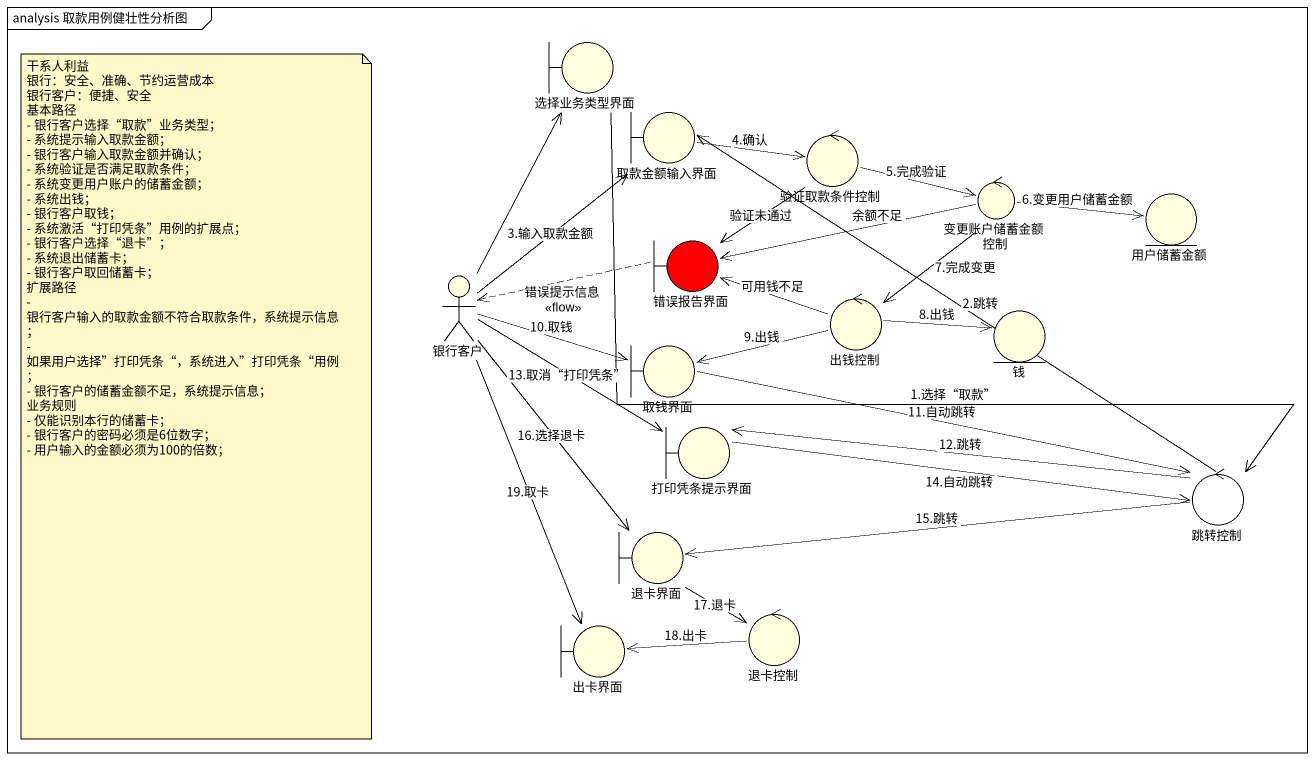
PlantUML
@startuml
mainframe analysis 取款用例健壮性分析图
boundary 选择业务类型界面 #FFFFE0
boundary 取款金额输入界面 #FFFFE0
control 验证取款条件控制 #FFFFE0
control 变更账户储蓄金额控制 #FFFFE0
entity 用户储蓄金额 #FFFFE0
boundary 错误报告界面 #FF0000
actor 银行客户 #FFFFE0
control 出钱控制 #FFFFE0
entity 钱 #FFFFE0
boundary 取钱界面 #FFFFE0
boundary 打印凭条提示界面 #FFFFE0
control 跳转控制
boundary 退卡界面 #FFFFE0
boundary 出卡界面 #FFFFE0
control 退卡控制 #FFFFE0
选择业务类型界面 --> 跳转控制 : 1.选择“取款”
取款金额输入界面 -right-> 验证取款条件控制 : 4.确认
验证取款条件控制 -right-> 变更账户储蓄金额控制 : 5.完成验证
验证取款条件控制 --> 错误报告界面 : 验证未通过
变更账户储蓄金额控制 -right-> 用户储蓄金额 : 6.变更用户储蓄金额
变更账户储蓄金额控制 -left-> 错误报告界面 : 余额不足
变更账户储蓄金额控制 --> 出钱控制 : 7.完成变更
错误报告界面 .left.> 银行客户 : 错误提示信息\n<<flow>>
银行客户 -up-> 选择业务类型界面
银行客户 -up-> 取款金额输入界面 : 3.输入取款金额
银行客户 -right-> 取钱界面 : 10.取钱
银行客户 -right-> 打印凭条提示界面 : 13.取消“打印凭条”
银行客户 --> 退卡界面 : 16.选择退卡
银行客户 --> 出卡界面 : 19.取卡
出钱控制 -left-> 错误报告界面 : 可用钱不足
出钱控制 -right-> 钱 : 8.出钱
出钱控制 -left-> 取钱界面 : 9.出钱
取钱界面 -right-> 跳转控制 : 11.自动跳转
打印凭条提示界面 -right-> 跳转控制 : 14.自动跳转
跳转控制 -up-> 取款金额输入界面 : 2.跳转
跳转控制 -left-> 打印凭条提示界面 : 12.跳转
跳转控制 -left-> 退卡界面 : 15.跳转
退卡界面 --> 退卡控制 : 17.退卡
退卡控制 -left-> 出卡界面 : 18.出卡
note as N1
  干系人利益
  银行：安全、准确、节约运营成本
  银行客户：便捷、安全
  基本路径
  - 银行客户选择“取款”业务类型；
  - 系统提示输入取款金额；
  - 银行客户输入取款金额并确认；
  - 系统验证是否满足取款条件；
  - 系统变更用户账户的储蓄金额；
  - 系统出钱；
  - 银行客户取钱；
  - 系统激活“打印凭条”用例的扩展点；
  - 银行客户选择“退卡”；
  - 系统退出储蓄卡；
  - 银行客户取回储蓄卡；
  扩展路径
  - 银行客户输入的取款金额不符合取款条件，系统提示信息；
  - 如果用户选择”打印凭条“，系统进入”打印凭条“用例；
  - 银行客户的储蓄金额不足，系统提示信息；
  业务规则
  - 仅能识别本行的储蓄卡；
  - 银行客户的密码必须是6位数字；
  - 用户输入的金额必须为100的倍数；
end note
@enduml
